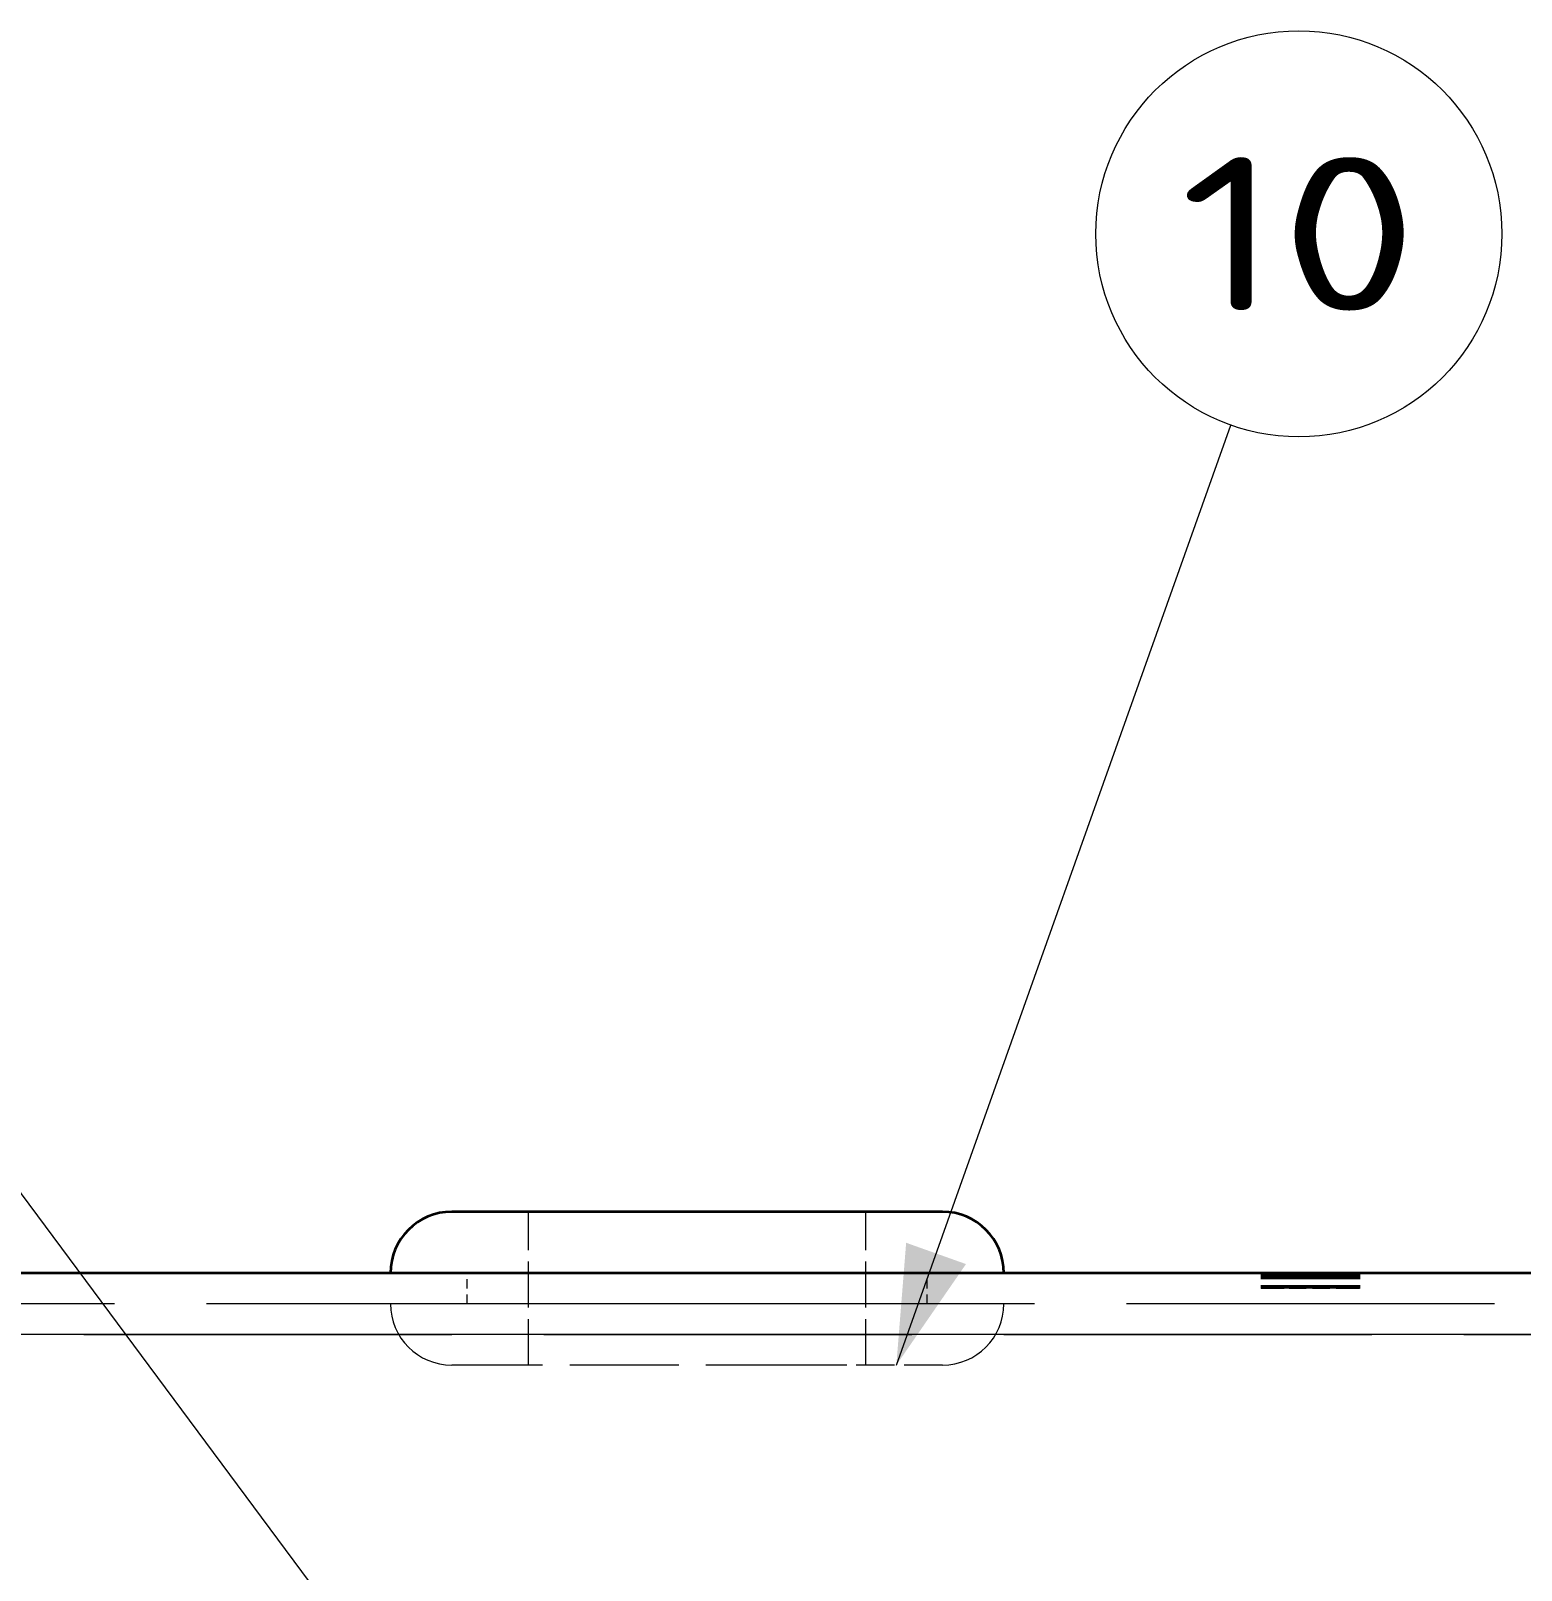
# Model space of a CAD drawing. Extents: x 23 to 587, y 4 to 413.
# Drawn here: x 62.31 to 86.61, y 244.01 to 269.1 of the extents above; entities that cross this region are included whole.
import ezdxf
from ezdxf.enums import TextEntityAlignment as Align

# ---------------------------------------------------------------- set-up
doc = ezdxf.new("R2010")
doc.units = 0
doc.linetypes.add('DASHED', pattern=[15, 12, -3])
doc.layers.get('0').update_dxf_attribs({"lineweight": 13})
doc.styles.get("Standard").update_dxf_attribs({"font": 'isocp.shx'})

# ---------------------------------------------------------------- blocks, each defined once
blk = doc.blocks.new('BLOCK6910')
at = {"color": 7, "lineweight": 13}
blk.add_line((-26.506, 66.5), (-15.6, 97.144), dxfattribs=at)
blk.add_circle((-13.38, 103.38), 6.62, dxfattribs=at)
blk.add_solid([(-26.186, 70.487), (-26.506, 66.5), (-24.235, 69.793)], dxfattribs=at)
blk.add_text('10', height=5, dxfattribs=at).set_placement((-17.265, 100.88), (-9.496, 100.88), align=Align.FIT)
blk = doc.blocks.new('BLOCK6913')
at = {"color": 7, "lineweight": 13}
blk.add_line((-38.5, 49.828), (-59.732, 78.405), dxfattribs=at)
blk.add_lwpolyline([(-41.635, 52.312), (-38.5, 49.828), (-39.973, 53.547)], dxfattribs=at)
blk.add_circle((-63.568, 83.568), 6.432, dxfattribs=at)
blk.add_text('4', height=7, dxfattribs=at).set_placement((-66.287, 80.068), (-60.848, 80.068), align=Align.FIT)
blk = doc.blocks.new('BLOCK6915')
at = {"color": 7, "lineweight": 35, "ltscale": 0.295885}
blk.add_line((-29.165, 71.5), (-41, 71.5), dxfattribs=at)
at = {"color": 7, "linetype": 'DASHED', "lineweight": 13, "ltscale": 0.125}
for p, q in [((-38.5, 66.5), (-38.5, 71.5)), ((-27.5, 66.5), (-27.5, 71.5))]:
    blk.add_line(p, q, dxfattribs=at)
at = {"color": 7, "lineweight": 35, "ltscale": 0.104115}
blk.add_line((-25, 71.5), (-29.165, 71.5), dxfattribs=at)
at = {"color": 7, "lineweight": 35}
blk.add_line((68, 69.5), (-68, 69.5), dxfattribs=at)
at = {"color": 7, "lineweight": 35, "ltscale": 0.369856}
blk.add_line((-28.206, 69.5), (-43, 69.5), dxfattribs=at)
at = {"color": 7, "linetype": 'DASHED', "lineweight": 13, "ltscale": 0.025}
for p, q in [((-40.5, 68.5), (-40.5, 69.5)), ((-40.5, 68.5), (-40.5, 69.5)), ((-25.5, 68.5), (-25.5, 69.5)), ((-25.5, 68.5), (-25.5, 69.5))]:
    blk.add_line(p, q, dxfattribs=at)
at = {"color": 7, "lineweight": 35, "ltscale": 0.130144}
blk.add_line((-23, 69.5), (-28.206, 69.5), dxfattribs=at)
at = {"color": 7, "linetype": 'DASHED', "lineweight": 13, "ltscale": 0.0125}
for p, q in [((-14.61, 69.5), (-14.61, 69)), ((-14.571, 69.5), (-14.571, 69)), ((-14.531, 69.5), (-14.531, 69)), ((-14.492, 69.5), (-14.492, 69)), ((-14.47, 69.5), (-14.47, 69)), ((-14.469, 69.5), (-14.469, 69)), ((-14.468, 69.5), (-14.468, 69)), ((-14.465, 69.5), (-14.465, 69)), ((-14.462, 69.5), (-14.462, 69)), ((-14.46, 69.5), (-14.46, 69)), ((-14.453, 69.5), (-14.453, 69)), ((-14.452, 69.5), (-14.452, 69)), ((-14.451, 69.5), (-14.451, 69)), ((-14.443, 69.5), (-14.443, 69)), ((-14.437, 69.5), (-14.437, 69)), ((-14.432, 69.5), (-14.432, 69)), ((-14.419, 69.5), (-14.419, 69)), ((-14.418, 69.5), (-14.418, 69)), ((-14.412, 69.5), (-14.412, 69)), ((-14.402, 69.5), (-14.402, 69)), ((-14.396, 69.5), (-14.396, 69)), ((-14.384, 69.5), (-14.384, 69)), ((-14.372, 69.5), (-14.372, 69)), ((-14.37, 69.5), (-14.37, 69)), ((-14.364, 69.5), (-14.364, 69)), ((-14.342, 69.5), (-14.342, 69)), ((-14.339, 69.5), (-14.339, 69)), ((-14.331, 69.5), (-14.331, 69)), ((-14.319, 69.5), (-14.319, 69)), ((-14.305, 69.5), (-14.305, 69)), ((-14.294, 69.5), (-14.294, 69)), ((-14.291, 69.5), (-14.291, 69)), ((-14.268, 69.5), (-14.268, 69)), ((-14.266, 69.5), (-14.266, 69)), ((-14.25, 69.5), (-14.25, 69)), ((-14.24, 69.5), (-14.24, 69)), ((-14.224, 69.5), (-14.224, 69)), ((-14.21, 69.5), (-14.21, 69)), ((-14.208, 69.5), (-14.208, 69)), ((-14.179, 69.5), (-14.179, 69)), ((-14.178, 69.5), (-14.178, 69)), ((-14.168, 69.5), (-14.168, 69)), ((-14.167, 69.5), (-14.167, 69)), ((-14.166, 69.5), (-14.166, 69)), ((-14.166, 69.5), (-14.166, 69)), ((-14.162, 69.5), (-14.162, 69)), ((-14.161, 69.5), (-14.161, 69)), ((-14.155, 69.5), (-14.155, 69)), ((-14.155, 69.5), (-14.155, 69)), ((-14.147, 69.5), (-14.147, 69)), ((-14.146, 69.5), (-14.146, 69)), ((-14.145, 69.5), (-14.145, 69)), ((-14.134, 69.5), (-14.134, 69)), ((-14.133, 69.5), (-14.133, 69)), ((-14.129, 69.5), (-14.129, 69)), ((-14.128, 69.5), (-14.128, 69)), ((-14.119, 69.5), (-14.119, 69)), ((-14.118, 69.5), (-14.118, 69)), ((-14.112, 69.5), (-14.112, 69)), ((-14.102, 69.5), (-14.102, 69)), ((-14.101, 69.5), (-14.101, 69)), ((-14.09, 69.5), (-14.09, 69)), ((-14.082, 69.5), (-14.082, 69)), ((-14.08, 69.5), (-14.08, 69)), ((-14.077, 69.5), (-14.077, 69)), ((-14.077, 69.5), (-14.077, 69)), ((-14.059, 69.5), (-14.059, 69)), ((-14.057, 69.5), (-14.057, 69)), ((-14.053, 69.5), (-14.053, 69)), ((-14.04, 69.5), (-14.04, 69)), ((-14.034, 69.5), (-14.034, 69)), ((-14.032, 69.5), (-14.032, 69)), ((-14.021, 69.5), (-14.021, 69)), ((-14.017, 69.5), (-14.017, 69)), ((-14.007, 69.5), (-14.007, 69)), ((-14.003, 69.5), (-14.003, 69)), ((-14.003, 69.5), (-14.003, 69)), ((-13.983, 69.5), (-13.983, 69)), ((-13.978, 69.5), (-13.978, 69)), ((-13.972, 69.5), (-13.972, 69)), ((-13.966, 69.5), (-13.966, 69)), ((-13.962, 69.5), (-13.962, 69)), ((-13.949, 69.5), (-13.949, 69)), ((-13.948, 69.5), (-13.948, 69)), ((-13.944, 69.5), (-13.944, 69)), ((-13.939, 69.5), (-13.939, 69)), ((-13.928, 69.5), (-13.928, 69)), ((-13.919, 69.5), (-13.919, 69)), ((-13.917, 69.5), (-13.917, 69)), ((-13.916, 69.5), (-13.916, 69)), ((-13.902, 69.5), (-13.902, 69)), ((-13.899, 69.5), (-13.899, 69)), ((-13.894, 69.5), (-13.894, 69)), ((-13.889, 69.5), (-13.889, 69)), ((-13.886, 69.5), (-13.886, 69)), ((-13.883, 69.5), (-13.883, 69)), ((-13.868, 69.5), (-13.868, 69)), ((-13.863, 69.5), (-13.863, 69)), ((-13.857, 69.5), (-13.857, 69)), ((-13.85, 69.5), (-13.85, 69)), ((-13.849, 69.5), (-13.849, 69)), ((-13.843, 69.5), (-13.843, 69)), ((-13.834, 69.5), (-13.834, 69)), ((-13.821, 69.5), (-13.821, 69)), ((-13.818, 69.5), (-13.818, 69)), ((-13.814, 69.5), (-13.814, 69)), ((-13.811, 69.5), (-13.811, 69)), ((-13.792, 69.5), (-13.792, 69)), ((-13.777, 69.5), (-13.777, 69)), ((-13.776, 69.5), (-13.776, 69)), ((-13.771, 69.5), (-13.771, 69)), ((-13.767, 69.5), (-13.767, 69)), ((-13.765, 69.5), (-13.765, 69)), ((-13.741, 69.5), (-13.741, 69)), ((-13.738, 69.5), (-13.738, 69)), ((-13.731, 69.5), (-13.731, 69)), ((-13.729, 69.5), (-13.729, 69)), ((-13.716, 69.5), (-13.716, 69)), ((-13.698, 69.5), (-13.698, 69)), ((-13.692, 69.5), (-13.692, 69)), ((-13.691, 69.5), (-13.691, 69)), ((-13.69, 69.5), (-13.69, 69)), ((-13.679, 69.5), (-13.679, 69)), ((-13.666, 69.5), (-13.666, 69)), ((-13.652, 69.5), (-13.652, 69)), ((-13.648, 69.5), (-13.648, 69)), ((-13.643, 69.5), (-13.643, 69)), ((-13.627, 69.5), (-13.627, 69)), ((-13.62, 69.5), (-13.62, 69)), ((-13.614, 69.5), (-13.614, 69)), ((-13.601, 69.5), (-13.601, 69)), ((-13.599, 69.5), (-13.599, 69)), ((-13.58, 69.5), (-13.58, 69)), ((-13.577, 69.5), (-13.577, 69)), ((-13.561, 69.5), (-13.561, 69)), ((-13.557, 69.5), (-13.557, 69)), ((-13.544, 69.5), (-13.544, 69)), ((-13.54, 69.5), (-13.54, 69)), ((-13.528, 69.5), (-13.528, 69)), ((-13.515, 69.5), (-13.515, 69)), ((-13.514, 69.5), (-13.514, 69)), ((-13.504, 69.5), (-13.504, 69)), ((-13.5, 69.5), (-13.5, 69)), ((-13.476, 69.5), (-13.476, 69)), ((-13.469, 69.5), (-13.469, 69)), ((-13.439, 69.5), (-13.439, 69)), ((-13.435, 69.5), (-13.435, 69)), ((-13.405, 69.5), (-13.405, 69)), ((-13.401, 69.5), (-13.401, 69)), ((-13.374, 69.5), (-13.374, 69)), ((-13.368, 69.5), (-13.368, 69)), ((-13.346, 69.5), (-13.346, 69)), ((-13.336, 69.5), (-13.336, 69)), ((-13.32, 69.5), (-13.32, 69)), ((-13.305, 69.5), (-13.305, 69)), ((-13.296, 69.5), (-13.296, 69)), ((-13.275, 69.5), (-13.275, 69)), ((-13.275, 69.5), (-13.275, 69)), ((-13.257, 69.5), (-13.257, 69)), ((-13.246, 69.5), (-13.246, 69)), ((-13.241, 69.5), (-13.241, 69)), ((-13.228, 69.5), (-13.228, 69)), ((-13.219, 69.5), (-13.219, 69)), ((-13.217, 69.5), (-13.217, 69)), ((-13.208, 69.5), (-13.208, 69)), ((-13.202, 69.5), (-13.202, 69)), ((-13.201, 69.5), (-13.201, 69)), ((-13.2, 69.5), (-13.2, 69)), ((-13.198, 69.5), (-13.198, 69)), ((-13.198, 69.5), (-13.198, 69)), ((-13.198, 69.5), (-13.198, 69)), ((-13.197, 69.5), (-13.197, 69)), ((-13.197, 69.5), (-13.197, 69)), ((-13.197, 69.5), (-13.197, 69)), ((-13.197, 69.5), (-13.197, 69)), ((-13.193, 69.5), (-13.193, 69)), ((-13.168, 69.5), (-13.168, 69)), ((-13.145, 69.5), (-13.145, 69)), ((-13.123, 69.5), (-13.123, 69)), ((-13.102, 69.5), (-13.102, 69)), ((-13.082, 69.5), (-13.082, 69)), ((-13.069, 69.5), (-13.069, 69)), ((-13.052, 69.5), (-13.052, 69)), ((-13.034, 69.5), (-13.034, 69)), ((-13.012, 69.5), (-13.012, 69)), ((-12.988, 69.5), (-12.988, 69)), ((-12.961, 69.5), (-12.961, 69)), ((-12.932, 69.5), (-12.932, 69)), ((-12.919, 69.5), (-12.919, 69)), ((-12.918, 69.5), (-12.918, 69)), ((-12.917, 69.5), (-12.917, 69)), ((-12.917, 69.5), (-12.917, 69)), ((-12.915, 69.5), (-12.915, 69)), ((-12.912, 69.5), (-12.912, 69)), ((-12.912, 69.5), (-12.912, 69)), ((-12.908, 69.5), (-12.908, 69)), ((-12.904, 69.5), (-12.904, 69)), ((-12.904, 69.5), (-12.904, 69)), ((-12.9, 69.5), (-12.9, 69)), ((-12.899, 69.5), (-12.899, 69)), ((-12.892, 69.5), (-12.892, 69)), ((-12.892, 69.5), (-12.892, 69)), ((-12.885, 69.5), (-12.885, 69)), ((-12.878, 69.5), (-12.878, 69)), ((-12.877, 69.5), (-12.877, 69)), ((-12.865, 69.5), (-12.865, 69)), ((-12.859, 69.5), (-12.859, 69)), ((-12.838, 69.5), (-12.838, 69)), ((-12.827, 69.5), (-12.827, 69)), ((-12.813, 69.5), (-12.813, 69)), ((-12.788, 69.5), (-12.788, 69)), ((-12.785, 69.5), (-12.785, 69)), ((-12.754, 69.5), (-12.754, 69)), ((-12.746, 69.5), (-12.746, 69)), ((-12.72, 69.5), (-12.72, 69)), ((-12.703, 69.5), (-12.703, 69)), ((-12.684, 69.5), (-12.684, 69)), ((-12.657, 69.5), (-12.657, 69)), ((-12.647, 69.5), (-12.647, 69)), ((-12.61, 69.5), (-12.61, 69)), ((-12.608, 69.5), (-12.608, 69)), ((-12.567, 69.5), (-12.567, 69)), ((-12.56, 69.5), (-12.56, 69)), ((-12.524, 69.5), (-12.524, 69)), ((-12.509, 69.5), (-12.509, 69)), ((-12.48, 69.5), (-12.48, 69)), ((-12.456, 69.5), (-12.456, 69)), ((-12.433, 69.5), (-12.433, 69)), ((-12.401, 69.5), (-12.401, 69)), ((-12.385, 69.5), (-12.385, 69)), ((-12.344, 69.5), (-12.344, 69)), ((-12.335, 69.5), (-12.335, 69)), ((-12.299, 69.5), (-12.299, 69)), ((-12.283, 69.5), (-12.283, 69)), ((-12.266, 69.5), (-12.266, 69)), ((-12.249, 69.5), (-12.249, 69)), ((-12.238, 69.5), (-12.238, 69)), ((-12.232, 69.5), (-12.232, 69)), ((-12.191, 69.5), (-12.191, 69)), ((-12.183, 69.5), (-12.183, 69)), ((-12.18, 69.5), (-12.18, 69)), ((-12.176, 69.5), (-12.176, 69)), ((-12.136, 69.5), (-12.136, 69)), ((-12.126, 69.5), (-12.126, 69)), ((-12.119, 69.5), (-12.119, 69)), ((-12.105, 69.5), (-12.105, 69)), ((-12.091, 69.5), (-12.091, 69)), ((-12.076, 69.5), (-12.076, 69)), ((-12.048, 69.5), (-12.048, 69)), ((-12.047, 69.5), (-12.047, 69)), ((-12.037, 69.5), (-12.037, 69)), ((-12.029, 69.5), (-12.029, 69)), ((-12.005, 69.5), (-12.005, 69)), ((-11.986, 69.5), (-11.986, 69)), ((-11.981, 69.5), (-11.981, 69)), ((-11.972, 69.5), (-11.972, 69)), ((-11.965, 69.5), (-11.965, 69)), ((-11.946, 69.5), (-11.946, 69)), ((-11.926, 69.5), (-11.926, 69)), ((-11.915, 69.5), (-11.915, 69)), ((-11.91, 69.5), (-11.91, 69)), ((-11.91, 69.5), (-11.91, 69)), ((-11.889, 69.5), (-11.889, 69)), ((-11.877, 69.5), (-11.877, 69)), ((-11.855, 69.5), (-11.855, 69)), ((-11.852, 69.5), (-11.852, 69)), ((-11.85, 69.5), (-11.85, 69)), ((-11.847, 69.5), (-11.847, 69)), ((-11.824, 69.5), (-11.824, 69)), ((-11.821, 69.5), (-11.821, 69)), ((-11.798, 69.5), (-11.798, 69)), ((-11.797, 69.5), (-11.797, 69)), ((-11.793, 69.5), (-11.793, 69)), ((-11.791, 69.5), (-11.791, 69)), ((-11.777, 69.5), (-11.777, 69)), ((-11.774, 69.5), (-11.774, 69)), ((-11.759, 69.5), (-11.759, 69)), ((-11.754, 69.5), (-11.754, 69)), ((-11.744, 69.5), (-11.744, 69)), ((-11.739, 69.5), (-11.739, 69)), ((-11.738, 69.5), (-11.738, 69)), ((-11.733, 69.5), (-11.733, 69)), ((-11.731, 69.5), (-11.731, 69)), ((-11.725, 69.5), (-11.725, 69)), ((-11.722, 69.5), (-11.722, 69)), ((-11.716, 69.5), (-11.716, 69)), ((-11.715, 69.5), (-11.715, 69)), ((-11.711, 69.5), (-11.711, 69)), ((-11.711, 69.5), (-11.711, 69)), ((-11.709, 69.5), (-11.709, 69)), ((-11.688, 69.5), (-11.688, 69)), ((-11.677, 69.5), (-11.677, 69)), ((-11.64, 69.5), (-11.64, 69)), ((-11.626, 69.5), (-11.626, 69)), ((-11.597, 69.5), (-11.597, 69)), ((-11.595, 69.5), (-11.595, 69)), ((-11.579, 69.5), (-11.579, 69)), ((-11.555, 69.5), (-11.555, 69)), ((-11.538, 69.5), (-11.538, 69)), ((-11.52, 69.5), (-11.52, 69)), ((-11.503, 69.5), (-11.503, 69)), ((-11.489, 69.5), (-11.489, 69)), ((-11.473, 69.5), (-11.473, 69)), ((-11.463, 69.5), (-11.463, 69)), ((-11.448, 69.5), (-11.448, 69)), ((-11.442, 69.5), (-11.442, 69)), ((-11.429, 69.5), (-11.429, 69)), ((-11.425, 69.5), (-11.425, 69)), ((-11.415, 69.5), (-11.415, 69)), ((-11.414, 69.5), (-11.414, 69)), ((-11.407, 69.5), (-11.407, 69)), ((-11.407, 69.5), (-11.407, 69)), ((-11.404, 69.5), (-11.404, 69))]:
    blk.add_line(p, q, dxfattribs=at)
at = {"color": 7, "linetype": 'DASHED', "lineweight": 13, "ltscale": 0.000975425}
blk.add_line((-14.571, 69), (-14.61, 69), dxfattribs=at)
at = {"color": 7, "linetype": 'DASHED', "lineweight": 13, "ltscale": 0.000981125}
blk.add_line((-14.531, 69), (-14.571, 69), dxfattribs=at)
at = {"color": 7, "linetype": 'DASHED', "lineweight": 13, "ltscale": 0.00098725}
for p, q in [((-14.492, 69), (-14.531, 69)), ((-14.128, 69), (-14.168, 69))]:
    blk.add_line(p, q, dxfattribs=at)
at = {"color": 7, "linetype": 'DASHED', "lineweight": 13, "ltscale": 0.000993725}
blk.add_line((-14.452, 69), (-14.492, 69), dxfattribs=at)
at = {"color": 7, "linetype": 'DASHED', "lineweight": 13, "ltscale": 0.00099945}
blk.add_line((-14.412, 69), (-14.452, 69), dxfattribs=at)
at = {"color": 7, "linetype": 'DASHED', "lineweight": 13, "ltscale": 0.001006}
blk.add_line((-14.372, 69), (-14.412, 69), dxfattribs=at)
at = {"color": 7, "linetype": 'DASHED', "lineweight": 13, "ltscale": 0.001012}
blk.add_line((-14.331, 69), (-14.372, 69), dxfattribs=at)
at = {"color": 7, "linetype": 'DASHED', "lineweight": 13, "ltscale": 0.001018}
for p, q in [((-14.291, 69), (-14.331, 69)), ((-14.168, 69), (-14.208, 69))]:
    blk.add_line(p, q, dxfattribs=at)
at = {"color": 7, "linetype": 'DASHED', "lineweight": 13, "ltscale": 0.001024}
blk.add_line((-14.25, 69), (-14.291, 69), dxfattribs=at)
at = {"color": 7, "linetype": 'DASHED', "lineweight": 13, "ltscale": 0.00103}
blk.add_line((-14.208, 69), (-14.25, 69), dxfattribs=at)
at = {"color": 7, "linetype": 'DASHED', "lineweight": 13, "ltscale": 0.000956725}
blk.add_line((-14.09, 69), (-14.128, 69), dxfattribs=at)
at = {"color": 7, "linetype": 'DASHED', "lineweight": 13, "ltscale": 0.0009262}
blk.add_line((-14.053, 69), (-14.09, 69), dxfattribs=at)
at = {"color": 7, "linetype": 'DASHED', "lineweight": 13, "ltscale": 0.000895325}
blk.add_line((-14.017, 69), (-14.053, 69), dxfattribs=at)
at = {"color": 7, "linetype": 'DASHED', "lineweight": 13, "ltscale": 0.0008644}
blk.add_line((-13.983, 69), (-14.017, 69), dxfattribs=at)
at = {"color": 7, "linetype": 'DASHED', "lineweight": 13, "ltscale": 0.0008339}
blk.add_line((-13.949, 69), (-13.983, 69), dxfattribs=at)
at = {"color": 7, "linetype": 'DASHED', "lineweight": 13, "ltscale": 0.000803375}
blk.add_line((-13.917, 69), (-13.949, 69), dxfattribs=at)
at = {"color": 7, "linetype": 'DASHED', "lineweight": 13, "ltscale": 0.000772475}
blk.add_line((-13.886, 69), (-13.917, 69), dxfattribs=at)
at = {"color": 7, "linetype": 'DASHED', "lineweight": 13, "ltscale": 0.000741575}
blk.add_line((-13.857, 69), (-13.886, 69), dxfattribs=at)
at = {"color": 7, "linetype": 'DASHED', "lineweight": 13, "ltscale": 0.008902}
blk.add_line((-13.5, 69), (-13.857, 69), dxfattribs=at)
at = {"color": 7, "linetype": 'DASHED', "lineweight": 13, "ltscale": 0.047578}
blk.add_line((-11.597, 69), (-13.5, 69), dxfattribs=at)
at = {"color": 7, "linetype": 'DASHED', "lineweight": 13, "ltscale": 0.001}
blk.add_line((-11.555, 69), (-11.595, 69), dxfattribs=at)
at = {"color": 7, "linetype": 'DASHED', "lineweight": 13, "ltscale": 0.000882725}
blk.add_line((-11.52, 69), (-11.555, 69), dxfattribs=at)
at = {"color": 7, "linetype": 'DASHED', "lineweight": 13, "ltscale": 0.00076485}
blk.add_line((-11.489, 69), (-11.52, 69), dxfattribs=at)
at = {"color": 7, "linetype": 'DASHED', "lineweight": 13, "ltscale": 0.000646975}
blk.add_line((-11.463, 69), (-11.489, 69), dxfattribs=at)
at = {"color": 7, "linetype": 'DASHED', "lineweight": 13, "ltscale": 0.000529475}
blk.add_line((-11.442, 69), (-11.463, 69), dxfattribs=at)
at = {"color": 7, "linetype": 'DASHED', "lineweight": 13, "ltscale": 0.000411975}
blk.add_line((-11.425, 69), (-11.442, 69), dxfattribs=at)
at = {"color": 7, "linetype": 'DASHED', "lineweight": 13, "ltscale": 0.000294125}
blk.add_line((-11.414, 69), (-11.425, 69), dxfattribs=at)
at = {"color": 7, "linetype": 'DASHED', "lineweight": 13, "ltscale": 0.000176625}
blk.add_line((-11.407, 69), (-11.414, 69), dxfattribs=at)
at = {"color": 7, "linetype": 'DASHED', "lineweight": 13, "ltscale": 5.875e-05}
blk.add_line((-11.404, 69), (-11.407, 69), dxfattribs=at)
at = {"color": 7, "linetype": 'DASHED', "lineweight": 13}
for p, q in [((68, 68.5), (-68, 68.5)), ((68, 67.5), (-68, 67.5)), ((68, 67.5), (-68, 67.5)), ((-68, 67.5), (68, 67.5))]:
    blk.add_line(p, q, dxfattribs=at)
at = {"color": 7, "linetype": 'DASHED', "lineweight": 13, "ltscale": 0.369856}
blk.add_line((-28.206, 68.5), (-43, 68.5), dxfattribs=at)
at = {"color": 7, "linetype": 'DASHED', "lineweight": 13, "ltscale": 0.130144}
blk.add_line((-23, 68.5), (-28.206, 68.5), dxfattribs=at)
at = {"color": 7, "lineweight": 13}
blk.add_line((68, 67.5), (-68, 67.5), dxfattribs=at)
at = {"color": 7, "linetype": 'DASHED', "lineweight": 13, "ltscale": 0.295885}
blk.add_line((-29.165, 66.5), (-41, 66.5), dxfattribs=at)
at = {"color": 7, "linetype": 'DASHED', "lineweight": 13, "ltscale": 0.104115}
blk.add_line((-25, 66.5), (-29.165, 66.5), dxfattribs=at)
at = {"color": 7, "lineweight": 35}
for centre, start, end in [((-41, 69.5), 90, 180), ((-25, 69.5), 0, 90)]:
    blk.add_arc(centre, 2, start, end, dxfattribs=at)
at = {"color": 7, "linetype": 'DASHED', "lineweight": 13}
for centre, start, end in [((-41, 68.5), 180, 270), ((-25, 68.5), 270, 0)]:
    blk.add_arc(centre, 2, start, end, dxfattribs=at)

msp = doc.modelspace()

# ---------------------------------------------------------------- block references
at = {"lineweight": 0, "xscale": 0.5, "yscale": 0.5, "zscale": 0.5}
for name in ['BLOCK6910', 'BLOCK6913', 'BLOCK6915']:
    msp.add_blockref(name, (89.6743, 214.1001), dxfattribs=at)

doc.saveas('drawing.dxf')
